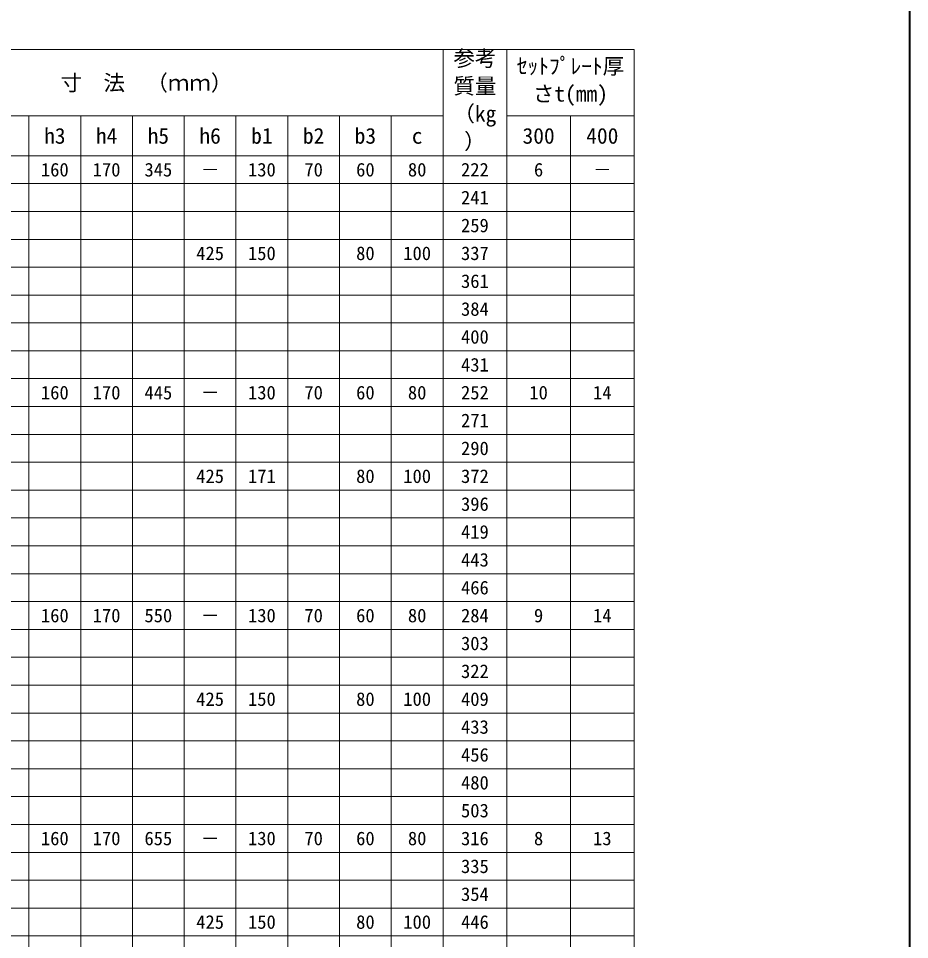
# Model space of a CAD drawing. Units: millimetres at full size; details may follow other scales. Extents: x 141358 to 163867, y 48648 to 57617.
# Drawn here: x 152777 to 155463, y 51428 to 54205 of the extents above; entities that cross this region are included whole.
import ezdxf
from ezdxf.enums import TextEntityAlignment as Align

# ---------------------------------------------------------------- set-up
doc = ezdxf.new("R2010")
doc.units = ezdxf.units.MM
doc.header["$LTSCALE"] = 20
for name, color, linetype, lineweight in [('Defpoints_3', 8, 'Continuous', 0), ('図枠', 7, 'Continuous', 5), ('寸法表', 30, 'Continuous', 13)]:
    doc.layers.add(name, color=color, linetype=linetype, lineweight=lineweight)
doc.styles.add('ＭＳ ゴシック', font='')
doc.styles.get('ＭＳ ゴシック').set_extended_font_data('MS Gothic')

msp = doc.modelspace()

# ---------------------------------------------------------------- linework, layer by layer
at = {"layer": 'Defpoints_3'}
for p, q in [((152628.82, 53706.88), (154056.82, 53706.88)), ((154248.82, 53706.88), (154632.82, 53706.88)), ((152628.82, 53622.88), (154056.82, 53622.88)), ((154248.82, 53622.88), (154632.82, 53622.88)), ((152628.82, 53538.88), (153276.82, 53538.88)), ((153588.82, 53538.88), (153744.82, 53538.88)), ((154248.82, 53538.88), (154632.82, 53538.88)), ((152628.82, 53454.88), (154056.82, 53454.88)), ((154248.82, 53454.88), (154632.82, 53454.88)), ((152628.82, 53370.88), (154056.82, 53370.88)), ((154248.82, 53370.88), (154632.82, 53370.88)), ((152628.82, 53286.88), (154056.82, 53286.88)), ((154248.82, 53286.88), (154632.82, 53286.88)), ((152628.82, 53202.88), (154056.82, 53202.88)), ((154248.82, 53202.88), (154632.82, 53202.88)), ((152628.82, 53034.88), (154056.82, 53034.88)), ((154248.82, 53034.88), (154632.82, 53034.88)), ((152628.82, 52950.88), (154056.82, 52950.88)), ((154248.82, 52950.88), (154632.82, 52950.88)), ((152628.82, 52866.88), (153276.82, 52866.88)), ((153588.82, 52866.88), (153744.82, 52866.88)), ((154248.82, 52866.88), (154632.82, 52866.88)), ((152628.82, 52782.88), (154056.82, 52782.88)), ((154248.82, 52782.88), (154632.82, 52782.88)), ((152628.82, 52698.88), (154056.82, 52698.88)), ((154248.82, 52698.88), (154632.82, 52698.88)), ((152628.82, 52614.88), (154056.82, 52614.88)), ((154248.82, 52614.88), (154632.82, 52614.88)), ((152628.82, 52530.88), (154056.82, 52530.88)), ((154248.82, 52530.88), (154632.82, 52530.88)), ((152628.82, 52362.88), (154056.82, 52362.88)), ((154248.82, 52362.88), (154632.82, 52362.88)), ((152628.82, 52278.88), (154056.82, 52278.88)), ((154248.82, 52278.88), (154632.82, 52278.88)), ((152628.82, 52194.88), (153276.82, 52194.88)), ((153588.82, 52194.88), (153744.82, 52194.88)), ((154248.82, 52194.88), (154632.82, 52194.88)), ((152628.82, 52110.88), (154056.82, 52110.88)), ((154248.82, 52110.88), (154632.82, 52110.88)), ((152628.82, 52026.88), (154056.82, 52026.88)), ((154248.82, 52026.88), (154632.82, 52026.88)), ((152628.82, 51942.88), (154056.82, 51942.88)), ((154248.82, 51942.88), (154632.82, 51942.88)), ((152628.82, 51858.88), (154056.82, 51858.88)), ((154248.82, 51858.88), (154632.82, 51858.88)), ((152628.82, 51690.88), (154056.82, 51690.88)), ((154248.82, 51690.88), (154632.82, 51690.88)), ((152628.82, 51606.88), (154056.82, 51606.88)), ((154248.82, 51606.88), (154632.82, 51606.88)), ((152628.82, 51522.88), (153276.82, 51522.88)), ((153588.82, 51522.88), (153744.82, 51522.88)), ((154248.82, 51522.88), (154632.82, 51522.88)), ((152628.82, 51438.88), (154056.82, 51438.88)), ((154248.82, 51438.88), (154632.82, 51438.88))]:
    msp.add_line(p, q, dxfattribs=at)
at = {"layer": '図枠', "lineweight": 40}
msp.add_line((155462.82, 57257.88), (155462.82, 48947.88), dxfattribs=at)
at = {"layer": '寸法表'}
for p, q in [((150892.82, 54110.88), (154632.82, 54110.88)), ((154056.82, 54110.88), (154056.82, 49758.88)), ((154248.82, 54110.88), (154248.82, 49758.88)), ((154632.82, 54110.88), (154632.82, 49758.88)), ((151768.82, 53910.88), (154056.82, 53910.88)), ((152808.82, 53910.88), (152808.82, 49758.88)), ((152964.82, 53910.88), (152964.82, 49758.88)), ((153120.82, 53910.88), (153120.82, 49758.88)), ((153276.82, 53910.88), (153276.82, 49758.88)), ((153432.82, 53910.88), (153432.82, 49758.88)), ((153588.82, 53910.88), (153588.82, 49758.88)), ((153744.82, 53910.88), (153744.82, 49758.88)), ((153900.82, 53910.88), (153900.82, 49758.88)), ((154248.82, 53910.88), (154632.82, 53910.88)), ((154440.82, 53910.88), (154440.82, 49758.88)), ((150892.82, 53790.88), (154632.82, 53790.88)), ((154056.82, 53706.88), (154248.82, 53706.88)), ((154056.82, 53622.88), (154248.82, 53622.88)), ((153276.82, 53538.88), (153588.82, 53538.88)), ((153744.82, 53538.88), (154248.82, 53538.88)), ((154056.82, 53454.88), (154248.82, 53454.88)), ((154056.82, 53370.88), (154248.82, 53370.88)), ((154056.82, 53286.88), (154248.82, 53286.88)), ((154056.82, 53202.88), (154248.82, 53202.88)), ((150892.82, 53118.88), (154632.82, 53118.88)), ((154056.82, 53034.88), (154248.82, 53034.88)), ((154056.82, 52950.88), (154248.82, 52950.88)), ((153276.82, 52866.88), (153588.82, 52866.88)), ((153744.82, 52866.88), (154248.82, 52866.88)), ((154056.82, 52782.88), (154248.82, 52782.88)), ((154056.82, 52698.88), (154248.82, 52698.88)), ((154056.82, 52614.88), (154248.82, 52614.88)), ((154056.82, 52530.88), (154248.82, 52530.88)), ((150892.82, 52446.88), (154632.82, 52446.88)), ((154056.82, 52362.88), (154248.82, 52362.88)), ((154056.82, 52278.88), (154248.82, 52278.88)), ((153276.82, 52194.88), (153588.82, 52194.88)), ((153744.82, 52194.88), (154248.82, 52194.88)), ((154056.82, 52110.88), (154248.82, 52110.88)), ((154056.82, 52026.88), (154248.82, 52026.88)), ((154056.82, 51942.88), (154248.82, 51942.88)), ((154056.82, 51858.88), (154248.82, 51858.88)), ((150892.82, 51774.88), (154632.82, 51774.88)), ((154056.82, 51690.88), (154248.82, 51690.88)), ((154056.82, 51606.88), (154248.82, 51606.88)), ((153276.82, 51522.88), (153588.82, 51522.88)), ((153744.82, 51522.88), (154248.82, 51522.88)), ((154056.82, 51438.88), (154248.82, 51438.88))]:
    msp.add_line(p, q, dxfattribs=at)

# ---------------------------------------------------------------- texts
at = {"layer": '寸法表', "style": 'ＭＳ ゴシック'}
for s, p in [('参考', (154088.07, 54108.25)), ('ｾｯﾄﾌﾟﾚｰﾄ厚', (154278.95, 54084.92)), ('質量', (154088.07, 54024.92)), ('さt(mm)', (154327.51, 54001.59)), ('（kg', (154088.07, 53941.59)), ('）', (154120.45, 53858.25))]:
    msp.add_text(s, height=47.47, dxfattribs=at).set_placement(p, align=Align.TOP_LEFT)
for s, height, p in [('寸\u3000法\u3000（ｍｍ）', 47.47, (153162.82, 54010.88)), ('h3', 47.47, (152886.82, 53850.88)), ('h4', 47.47, (153042.82, 53850.88)), ('h5', 47.47, (153198.82, 53850.88)), ('h6', 47.47, (153354.82, 53850.88)), ('b1', 47.47, (153510.82, 53850.88)), ('b2', 47.47, (153666.82, 53850.88)), ('b3', 47.47, (153822.82, 53850.88)), ('300', 47.47, (154344.82, 53850.88)), ('400', 47.47, (154536.82, 53850.88)), ('c', 47.47, (153978.82, 53850.88)), ('160', 41.01, (152886.82, 53748.88)), ('170', 41.01, (153042.82, 53748.88)), ('345', 41.01, (153198.82, 53748.88)), ('130', 41.01, (153510.82, 53748.88)), ('70', 41.01, (153666.82, 53748.88)), ('60', 41.01, (153822.82, 53748.88)), ('80', 41.01, (153978.82, 53748.88)), ('222', 41.01, (154152.82, 53748.88)), ('6', 41.01, (154344.82, 53748.88)), ('－', 41.01, (153354.82, 53748.88)), ('－', 41.01, (154536.82, 53748.88)), ('241', 41.01, (154152.82, 53664.88)), ('259', 41.01, (154152.82, 53580.88)), ('425', 41.01, (153354.82, 53496.88)), ('150', 41.01, (153510.82, 53496.88)), ('80', 41.01, (153822.82, 53496.88)), ('100', 41.01, (153978.82, 53496.88)), ('337', 41.01, (154152.82, 53496.88)), ('361', 41.01, (154152.82, 53412.88)), ('384', 41.01, (154152.82, 53328.88)), ('400', 41.01, (154152.82, 53244.88)), ('431', 41.01, (154152.82, 53160.88)), ('160', 41.01, (152886.82, 53076.88)), ('170', 41.01, (153042.82, 53076.88)), ('445', 41.01, (153198.82, 53076.88)), ('130', 41.01, (153510.82, 53076.88)), ('70', 41.01, (153666.82, 53076.88)), ('60', 41.01, (153822.82, 53076.88)), ('80', 41.01, (153978.82, 53076.88)), ('252', 41.01, (154152.82, 53076.88)), ('10', 41.01, (154344.82, 53076.88)), ('14', 41.01, (154536.82, 53076.88)), ('－', 41.01, (153354.82, 53076.88)), ('271', 41.01, (154152.82, 52992.88)), ('290', 41.01, (154152.82, 52908.88)), ('425', 41.01, (153354.82, 52824.88)), ('171', 41.01, (153510.82, 52824.88)), ('80', 41.01, (153822.82, 52824.88)), ('100', 41.01, (153978.82, 52824.88)), ('372', 41.01, (154152.82, 52824.88)), ('396', 41.01, (154152.82, 52740.88)), ('419', 41.01, (154152.82, 52656.88)), ('443', 41.01, (154152.82, 52572.88)), ('466', 41.01, (154152.82, 52488.88)), ('160', 41.01, (152886.82, 52404.88)), ('170', 41.01, (153042.82, 52404.88)), ('550', 41.01, (153198.82, 52404.88)), ('－', 41.01, (153354.82, 52404.88)), ('130', 41.01, (153510.82, 52404.88)), ('70', 41.01, (153666.82, 52404.88)), ('60', 41.01, (153822.82, 52404.88)), ('80', 41.01, (153978.82, 52404.88)), ('284', 41.01, (154152.82, 52404.88)), ('9', 41.01, (154344.82, 52404.88)), ('14', 41.01, (154536.82, 52404.88)), ('303', 41.01, (154152.82, 52320.88)), ('322', 41.01, (154152.82, 52236.88)), ('425', 41.01, (153354.82, 52152.88)), ('150', 41.01, (153510.82, 52152.88)), ('80', 41.01, (153822.82, 52152.88)), ('100', 41.01, (153978.82, 52152.88)), ('409', 41.01, (154152.82, 52152.88)), ('433', 41.01, (154152.82, 52068.88)), ('456', 41.01, (154152.82, 51984.88)), ('480', 41.01, (154152.82, 51900.88)), ('503', 41.01, (154152.82, 51816.88)), ('160', 41.01, (152886.82, 51732.88)), ('170', 41.01, (153042.82, 51732.88)), ('655', 41.01, (153198.82, 51732.88)), ('－', 41.01, (153354.82, 51732.88)), ('130', 41.01, (153510.82, 51732.88)), ('70', 41.01, (153666.82, 51732.88)), ('60', 41.01, (153822.82, 51732.88)), ('80', 41.01, (153978.82, 51732.88)), ('316', 41.01, (154152.82, 51732.88)), ('8', 41.01, (154344.82, 51732.88)), ('13', 41.01, (154536.82, 51732.88)), ('335', 41.01, (154152.82, 51648.88)), ('354', 41.01, (154152.82, 51564.88)), ('425', 41.01, (153354.82, 51480.88)), ('150', 41.01, (153510.82, 51480.88)), ('80', 41.01, (153822.82, 51480.88)), ('100', 41.01, (153978.82, 51480.88)), ('446', 41.01, (154152.82, 51480.88))]:
    msp.add_text(s, height=height, dxfattribs=at).set_placement(p, align=Align.MIDDLE_CENTER)

doc.saveas('drawing.dxf')
